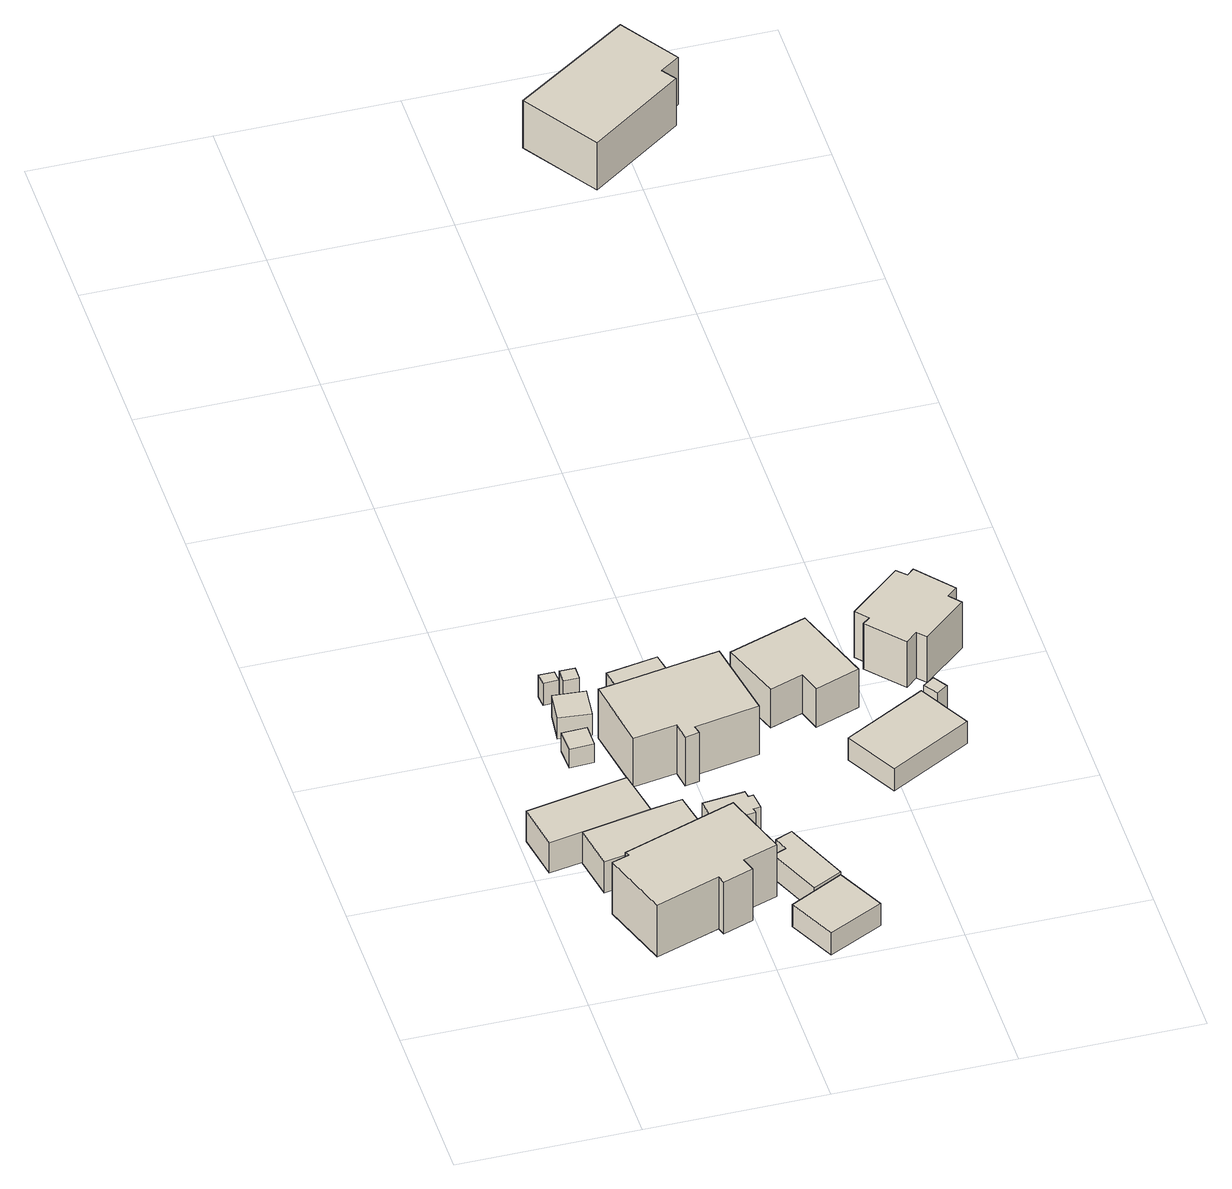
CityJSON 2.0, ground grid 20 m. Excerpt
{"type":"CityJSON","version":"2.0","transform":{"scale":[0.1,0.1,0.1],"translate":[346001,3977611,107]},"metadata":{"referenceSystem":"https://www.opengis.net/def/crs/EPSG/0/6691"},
"CityObjects":{
"building1":{"type":"Building","attributes":{"土砂災害警戒区域.現象区分":"1","土砂災害警戒区域.区域区分":"1","measuredHeight":4},"geometry":[{"type":"Solid","lod":"1","boundaries":[[[[0,1,2,3,4]],[[3,5,6,4]],[[2,7,5,3]],[[1,8,7,2]],[[0,9,8,1]],[[4,6,9,0]],[[5,7,8,9,6]]]]}]},
"building2":{"type":"Building","attributes":{"土砂災害警戒区域.現象区分":"1","土砂災害警戒区域.区域区分":"1","measuredHeight":4.2},"geometry":[{"type":"Solid","lod":"1","boundaries":[[[[10,11,12,13,14]],[[13,15,7,14]],[[12,16,15,13]],[[11,17,16,12]],[[10,8,17,11]],[[14,7,8,10]],[[15,16,17,8,7]]]]}]},
"building3":{"type":"Building","attributes":{"土砂災害警戒区域.現象区分":"1","土砂災害警戒区域.区域区分":"1","measuredHeight":8.1},"geometry":[{"type":"Solid","lod":"1","boundaries":[[[[18,19,20,21,22,23,24,25,26,27]],[[26,28,29,27]],[[25,30,28,26]],[[24,31,30,25]],[[23,32,31,24]],[[22,33,32,23]],[[21,34,33,22]],[[20,35,34,21]],[[19,36,35,20]],[[18,37,36,19]],[[27,29,37,18]],[[28,30,31,32,33,34,35,36,37,29]]]]}]},
"building4":{"type":"Building","attributes":{"土砂災害警戒区域.現象区分":"1","土砂災害警戒区域.区域区分":"2","measuredHeight":2.6},"geometry":[{"type":"Solid","lod":"1","boundaries":[[[[38,39,40,41]],[[40,42,43,41]],[[39,44,42,40]],[[38,45,44,39]],[[41,43,45,38]],[[42,44,45,43]]]]}]},
"building5":{"type":"Building","attributes":{"土砂災害警戒区域.現象区分":"1","土砂災害警戒区域.区域区分":"2","measuredHeight":3},"geometry":[{"type":"Solid","lod":"1","boundaries":[[[[46,47,48,49]],[[48,50,51,49]],[[47,52,50,48]],[[46,53,52,47]],[[49,51,53,46]],[[50,52,53,51]]]]}]},
"building6":{"type":"Building","attributes":{"土砂災害警戒区域.現象区分":"1","土砂災害警戒区域.区域区分":"2","measuredHeight":2.9},"geometry":[{"type":"Solid","lod":"1","boundaries":[[[[54,55,56,57]],[[56,58,59,57]],[[55,60,58,56]],[[54,61,60,55]],[[57,59,61,54]],[[58,60,61,59]]]]}]},
"building7":{"type":"Building","attributes":{"土砂災害警戒区域.現象区分":"1","土砂災害警戒区域.区域区分":"2","measuredHeight":3.2},"geometry":[{"type":"Solid","lod":"1","boundaries":[[[[62,63,64,65]],[[64,66,67,65]],[[63,68,66,64]],[[62,69,68,63]],[[65,67,69,62]],[[66,68,69,67]]]]}]},
"building8":{"type":"Building","attributes":{"土砂災害警戒区域.現象区分":"1","土砂災害警戒区域.区域区分":"1","measuredHeight":3},"geometry":[{"type":"Solid","lod":"1","boundaries":[[[[70,71,72,73,74,75,76,77]],[[76,78,79,77]],[[75,80,78,76]],[[74,81,80,75]],[[73,82,81,74]],[[72,83,82,73]],[[71,84,83,72]],[[70,85,84,71]],[[77,79,85,70]],[[78,80,81,82,83,84,85,79]]]]}]},
"building9":{"type":"Building","attributes":{"measuredHeight":3},"geometry":[{"type":"Solid","lod":"1","boundaries":[[[[86,87,88,89,90]],[[89,91,92,90]],[[88,93,91,89]],[[87,94,93,88]],[[86,95,94,87]],[[90,92,95,86]],[[91,93,94,95,92]]]]}]},
"building10":{"type":"Building","attributes":{"土砂災害警戒区域.現象区分":"1","土砂災害警戒区域.区域区分":"2","measuredHeight":5.4},"geometry":[{"type":"Solid","lod":"1","boundaries":[[[[96,97,98,99]],[[98,100,101,99]],[[97,102,100,98]],[[96,103,102,97]],[[99,101,103,96]],[[100,102,103,101]]]]}]},
"building11":{"type":"Building","attributes":{"土砂災害警戒区域.現象区分":"1","土砂災害警戒区域.区域区分":"1","measuredHeight":3.3},"geometry":[{"type":"Solid","lod":"1","boundaries":[[[[104,105,106,107,108,109]],[[108,110,111,109]],[[107,112,110,108]],[[106,113,112,107]],[[105,114,113,106]],[[104,115,114,105]],[[109,111,115,104]],[[110,112,113,114,115,111]]]]}]},
"building12":{"type":"Building","attributes":{"土砂災害警戒区域.現象区分":"1","土砂災害警戒区域.区域区分":"2","measuredHeight":6.6},"geometry":[{"type":"Solid","lod":"1","boundaries":[[[[116,117,118,119,120,121,122,123,124,125]],[[124,126,127,125]],[[123,128,126,124]],[[122,129,128,123]],[[121,130,129,122]],[[120,131,130,121]],[[119,132,131,120]],[[118,133,132,119]],[[117,134,133,118]],[[116,135,134,117]],[[125,127,135,116]],[[126,128,129,130,131,132,133,134,135,127]]]]}]},
"building13":{"type":"Building","attributes":{"土砂災害警戒区域.現象区分":"1","土砂災害警戒区域.区域区分":"2","measuredHeight":5.6},"geometry":[{"type":"Solid","lod":"1","boundaries":[[[[136,137,138,139,140,141]],[[140,142,143,141]],[[139,144,142,140]],[[138,145,144,139]],[[137,146,145,138]],[[136,147,146,137]],[[141,143,147,136]],[[142,144,145,146,147,143]]]]}]},
"building14":{"type":"Building","attributes":{"土砂災害警戒区域.現象区分":"1","土砂災害警戒区域.区域区分":"1","measuredHeight":3},"geometry":[{"type":"Solid","lod":"1","boundaries":[[[[148,149,150,151]],[[150,152,153,151]],[[149,154,152,150]],[[148,155,154,149]],[[151,153,155,148]],[[152,154,155,153]]]]}]},
"building15":{"type":"Building","attributes":{"土砂災害警戒区域.現象区分":"1","土砂災害警戒区域.区域区分":"1","measuredHeight":3},"geometry":[{"type":"Solid","lod":"1","boundaries":[[[[156,157,158,159]],[[158,160,161,159]],[[157,162,160,158]],[[156,163,162,157]],[[159,161,163,156]],[[160,162,163,161]]]]}]},
"building16":{"type":"Building","attributes":{"土砂災害警戒区域.現象区分":"1","土砂災害警戒区域.区域区分":"2","measuredHeight":7.6},"geometry":[{"type":"Solid","lod":"1","boundaries":[[[[164,165,166,167,168,169,170,171,172,173,174,175]],[[174,176,177,175]],[[173,178,176,174]],[[172,179,178,173]],[[171,180,179,172]],[[170,181,180,171]],[[169,182,181,170]],[[168,183,182,169]],[[167,184,183,168]],[[166,185,184,167]],[[165,186,185,166]],[[164,187,186,165]],[[175,177,187,164]],[[176,178,179,180,181,182,183,184,185,186,187,177]]]]}]},
"building17":{"type":"Building","attributes":{"土砂災害警戒区域.現象区分":"2","土砂災害警戒区域.区域区分":"1","measuredHeight":8.8},"geometry":[{"type":"Solid","lod":"1","boundaries":[[[[188,189,190,191,192,193]],[[192,194,195,193]],[[191,196,194,192]],[[190,197,196,191]],[[189,198,197,190]],[[188,199,198,189]],[[193,195,199,188]],[[194,196,197,198,199,195]]]]}]}
},
"vertices":[
[119,275,16],[129,221,16],[52,206,16],[15,199,16],[6,253,16],[15,199,57],[6,253,57],[52,206,57],[129,221,57],[119,275,57],
[129,221,15],[164,227,15],[174,176,15],[61,155,15],[52,206,15],[61,155,57],[174,176,57],[164,227,57],
[204,177,15],[229,102,15],[190,89,15],[195,73,15],[161,61,15],[158,70,15],[86,45,15],[60,122,15],[79,128,15],[77,133,15],[79,128,85],[77,133,85],[60,122,85],[86,45,85],[158,70,85],[161,61,85],[195,73,85],[190,89,85],[229,102,85],[204,177,85],
[105,374,20],[105,347,20],[78,346,20],[77,373,20],[78,346,45],[77,373,45],[105,347,45],[105,374,45],
[91,447,32],[92,434,32],[75,433,32],[74,447,32],[75,433,62],[74,447,62],[92,434,62],[91,447,62],
[118,422,22],[114,386,22],[78,390,22],[82,425,22],[78,390,51],[82,425,51],[114,386,51],[118,422,51],
[113,447,31],[113,431,31],[96,431,31],[96,447,31],[96,431,62],[96,447,62],[113,431,62],[113,447,62],
[233,235,14],[234,227,14],[240,228,14],[242,208,14],[234,207,14],[235,201,14],[190,196,14],[186,230,14],[190,196,44],[186,230,44],[235,201,44],[234,207,44],[242,208,44],[240,228,44],[234,227,44],[233,235,44],
[293,89,10],[320,35,10],[259,5,10],[233,58,10],[260,72,10],[233,58,40],[260,72,40],[259,5,40],[320,35,40],[293,89,40],
[202,400,22],[144,390,22],[139,422,22],[196,432,22],[139,422,70],[196,432,70],[144,390,70],[202,400,70],
[262,163,12],[293,89,12],[260,72,12],[234,133,12],[249,139,12],[243,155,12],[249,139,44],[243,155,44],[234,133,44],[260,72,44],[293,89,44],[262,163,44],
[202,400,17],[255,409,17],[271,316,17],[199,303,17],[201,293,17],[185,290,17],[182,311,17],[134,303,17],[120,386,17],[144,390,17],[120,386,83],[144,390,83],[134,303,83],[182,311,83],[185,290,83],[201,293,83],[199,303,83],[271,316,83],[255,409,83],[202,400,83],
[359,454,13],[390,363,13],[340,345,13],[332,370,13],[295,357,13],[271,424,13],[295,357,65],[271,424,65],[332,370,65],[340,345,65],[390,363,65],[359,454,65],
[451,343,8],[483,284,8],[391,234,8],[359,293,8],[391,234,38],[359,293,38],[483,284,38],[451,343,38],
[468,358,9],[478,342,9],[466,334,9],[455,349,9],[466,334,39],[455,349,39],[478,342,39],[468,358,39],
[518,449,10],[507,439,10],[518,426,10],[469,384,10],[460,394,10],[447,382,10],[412,422,10],[420,428,10],[408,442,10],[466,492,10],[476,482,10],[484,489,10],[476,482,72],[484,489,72],[466,492,72],[408,442,72],[420,428,72],[412,422,72],[447,382,72],[460,394,72],[469,384,72],[518,426,72],[507,439,72],[518,449,72],
[280,1228,70],[408,1314,70],[451,1249,70],[429,1234,70],[440,1218,70],[335,1144,70],[440,1218,134],[335,1144,134],[429,1234,134],[451,1249,134],[408,1314,134],[280,1228,134]
]}
